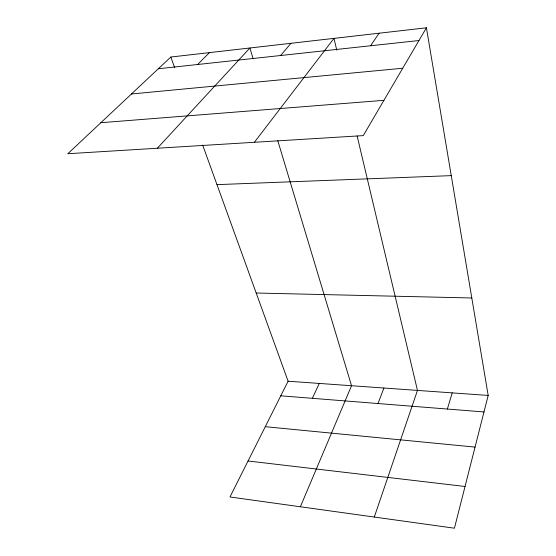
<?xml version="1.0" encoding="UTF-8"?>
<svg xmlns="http://www.w3.org/2000/svg" width="556" height="556" viewBox="0 0 556 556"><rect width="100%" height="100%" fill="white"/><g stroke="black" fill="none" stroke-linecap="round" stroke-linejoin="round"><path stroke-width="0.83" d="M426.417 27.8L363.263 135.615L67.818 153.727L170.81 57.039L426.417 27.8L488.182 395.434L454.433 528.2L229.982 496.974L288.105 381.214L202.648 145.033M447.372 409.042L452.195 392.877M374.292 517.052L417.466 390.409L357.133 135.977M378.004 403.538L383.932 388.025M300.372 506.766L351.531 385.725L277.764 140.633M312.382 398.325L319.276 383.432M370.56 45.766L379.088 33.214M254.391 142.287L333.982 38.371L336.776 50.158M280.62 55.51L290.969 43.298M157.355 148.237L249.887 47.997L253.126 58.762M197.616 64.503L209.452 52.618M158.335 68.756L418.967 40.525M131.466 93.978L402.732 68.235M100.851 122.716L383.932 100.33M216.979 184.634L451.257 175.633M256.198 293.019L471.808 297.981M288.105 381.214L488.182 395.434M280.78 395.809L483.984 411.954M265.275 426.695L475.046 447.1M248.052 460.987L465.038 486.486M170.81 57.039L174.654 67.658"/></g></svg>
